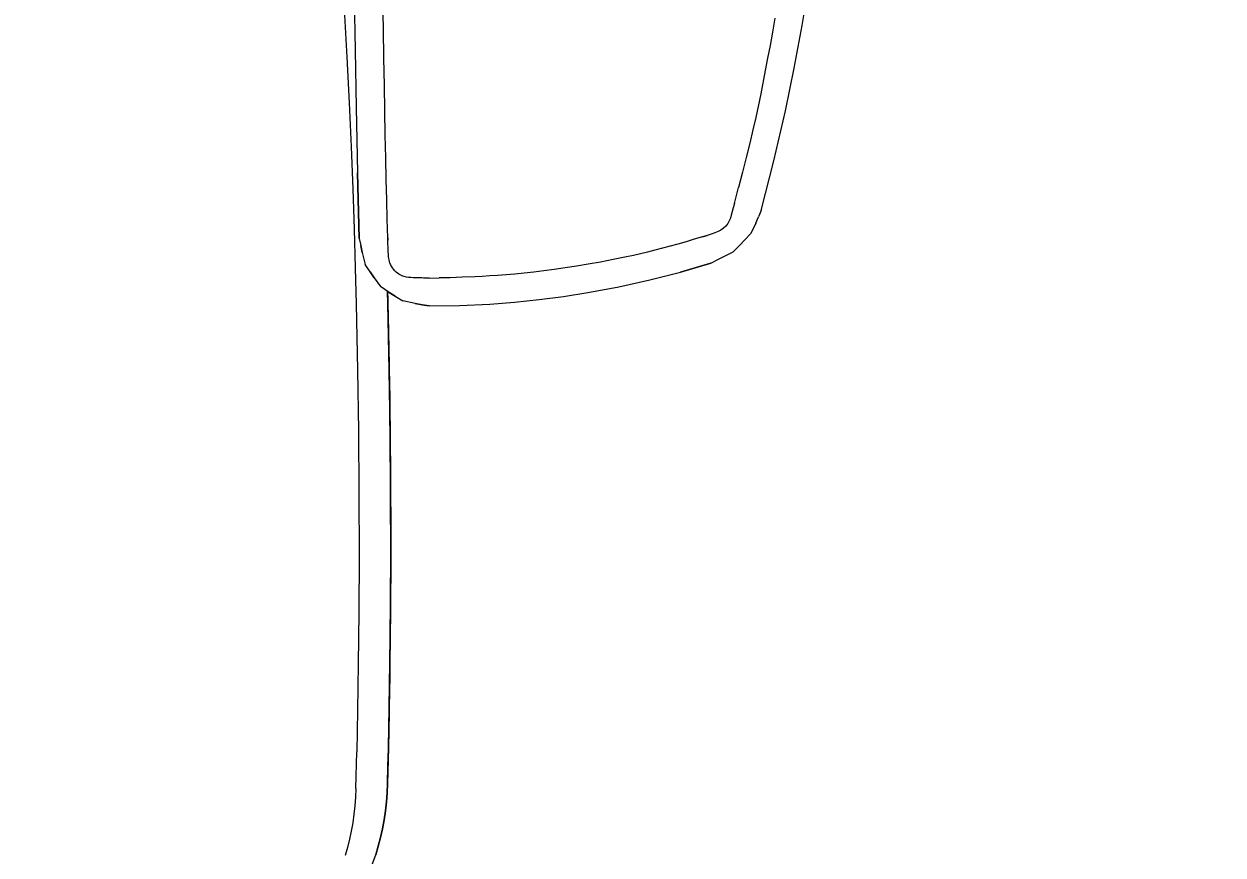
# Model space of a CAD drawing. Header units: inches. Extents: x 14 to 610, y 9 to 600.
# Drawn here: x 399.92 to 407.88, y 162.3 to 167.82 of the extents above; entities that cross this region are included whole.
import ezdxf
from ezdxf.enums import TextEntityAlignment as Align

# ---------------------------------------------------------------- set-up
doc = ezdxf.new("R2010")
doc.units = ezdxf.units.IN
doc.header["$MEASUREMENT"] = 0
doc.layers.add('A-FURN', color=7, linetype='Continuous')
doc.styles.get("Standard").update_dxf_attribs({"font": 'arial.ttf'})
doc.dimstyles.new("Jon's Style", dxfattribs={"dimscale": 0, "dimtxt": 4, "dimasz": 6, "dimexe": 1, "dimexo": 2, "dimgap": 2, "dimtad": 0, "dimtih": 1, "dimtoh": 1, "dimdec": 4, "dimzin": 3, "dimdsep": 46, "dimlunit": 4, "dimtxsty": 'Standard', "dimcen": 0.09, "dimadec": 0, "dimazin": 0, "dimtfac": 1, "dimtdec": 4, "dimtofl": 0, "dimtmove": 0, "dimatfit": 3, "dimfxl": 1, "dimtolj": 1, "dimtzin": 0, "dimarcsym": 0})

# ---------------------------------------------------------------- blocks, each defined once
blk = doc.blocks.new('*D57')
at = {"layer": 'A-FURN', "color": 0, "lineweight": -2, "transparency": 16777216}
for p, q in [((379.8242, 202.4395), (454.2205, 202.4395)), ((453.2205, 196.4395), (453.2205, 188.0508)), ((453.2205, 166.0859), (453.2205, 174.4746)), ((379.8242, 160.0859), (454.2205, 160.0859))]:
    blk.add_line(p, q, dxfattribs=at)
at = {"layer": 'A-FURN', "color": 0, "transparency": 16777216}
for points in [[(452.2205, 196.4395), (454.2205, 196.4395), (453.2205, 202.4395)], [(452.2205, 166.0859), (454.2205, 166.0859), (453.2205, 160.0859)]]:
    blk.add_solid(points, dxfattribs=at)
at = {"layer": 'Defpoints', "color": 0, "transparency": 16777216}
for p in [(377.8242, 202.4395), (453.2205, 202.4395), (377.8242, 160.0859)]:
    blk.add_point(p, dxfattribs=at)
at = {"layer": 'A-FURN', "color": 0, "transparency": 16777216, "insert": (453.2205, 181.2627), "char_height": 4, "attachment_point": 5}
blk.add_mtext('\\A1;3\'-6{\\H1x;\\S3/8;}"', dxfattribs=at)
blk = doc.blocks.new('P_5CS702BK')
at = {"layer": 'A-FURN', "color": 0, "linetype": 'Continuous', "lineweight": 0}
for p, q in [((12.1776, 7.8516), (12.221, 8.1366)), ((12.1776, 7.8516), (12.221, 8.1366)), ((9.201, 8.039), (9.2119, 7.6581)), ((9.201, 8.039), (9.2119, 7.6581)), ((9.3983, 7.7989), (9.3928, 8.0018)), ((9.3983, 7.7989), (9.3928, 8.0018)), ((9.1376, 7.9297), (9.158, 7.6114)), ((9.1376, 7.9297), (9.158, 7.6114)), ((11.9969, 7.8994), (11.9815, 7.8062)), ((11.9969, 7.8994), (11.9815, 7.8062)), ((11.9815, 7.8062), (11.9662, 7.7171)), ((11.9815, 7.8062), (11.9662, 7.7171)), ((12.1284, 7.5676), (12.1776, 7.8516)), ((12.1284, 7.5676), (12.1776, 7.8516)), ((9.4037, 7.6062), (9.3983, 7.7989)), ((9.4037, 7.6062), (9.3983, 7.7989)), ((9.2119, 7.6581), (9.2232, 7.2772)), ((9.2119, 7.6581), (9.2232, 7.2772)), ((11.9662, 7.7171), (11.9513, 7.6325)), ((11.9662, 7.7171), (11.9513, 7.6325)), ((9.158, 7.6114), (9.176, 7.3067)), ((9.158, 7.6114), (9.176, 7.3067)), ((9.4087, 7.4258), (9.4037, 7.6062)), ((9.4087, 7.4258), (9.4037, 7.6062)), ((11.9513, 7.6325), (11.9367, 7.5514)), ((11.9513, 7.6325), (11.9367, 7.5514)), ((12.0733, 7.2847), (12.1284, 7.5676)), ((12.0733, 7.2847), (12.1284, 7.5676)), ((11.9367, 7.5514), (11.908, 7.3947)), ((11.9367, 7.5514), (11.908, 7.3947)), ((9.4135, 7.2564), (9.4087, 7.4258)), ((9.4135, 7.2564), (9.4087, 7.4258)), ((11.908, 7.3947), (11.877, 7.2372)), ((11.908, 7.3947), (11.877, 7.2372)), ((9.176, 7.3067), (9.1918, 7.0149)), ((9.176, 7.3067), (9.1918, 7.0149)), ((9.2232, 7.2772), (9.2367, 6.8419)), ((9.2232, 7.2772), (9.2367, 6.8419)), ((9.4183, 7.096), (9.4135, 7.2564)), ((9.4183, 7.096), (9.4135, 7.2564)), ((12.0006, 6.9514), (12.0733, 7.2847)), ((12.0006, 6.9514), (12.0733, 7.2847)), ((11.877, 7.2372), (11.859, 7.1549)), ((11.877, 7.2372), (11.859, 7.1549)), ((9.4232, 6.9442), (9.4183, 7.096)), ((9.4232, 6.9442), (9.4183, 7.096)), ((11.859, 7.1549), (11.8388, 7.0672)), ((11.859, 7.1549), (11.8388, 7.0672)), ((9.1918, 7.0149), (9.2056, 6.7353)), ((9.1918, 7.0149), (9.2056, 6.7353)), ((11.8388, 7.0672), (11.8162, 6.9726)), ((11.8388, 7.0672), (11.8162, 6.9726)), ((9.4281, 6.8008), (9.4232, 6.9442)), ((9.4281, 6.8008), (9.4232, 6.9442)), ((11.8162, 6.9726), (11.7921, 6.873)), ((11.8162, 6.9726), (11.7921, 6.873)), ((11.9198, 6.6201), (12.0006, 6.9514)), ((11.9198, 6.6201), (12.0006, 6.9514)), ((11.7921, 6.873), (11.7672, 6.7709)), ((11.7921, 6.873), (11.7672, 6.7709)), ((9.2367, 6.8419), (9.253, 6.4067)), ((9.253, 6.4067), (9.2367, 6.8419)), ((9.4329, 6.665), (9.4281, 6.8008)), ((9.4329, 6.665), (9.4281, 6.8008)), ((11.7411, 6.6658), (11.7672, 6.7709)), ((11.7411, 6.6658), (11.7672, 6.7709)), ((9.2056, 6.7353), (9.2177, 6.4677)), ((9.2056, 6.7353), (9.2177, 6.4677)), ((9.4376, 6.5359), (9.4329, 6.665)), ((9.4376, 6.5359), (9.4329, 6.665)), ((11.7273, 6.6113), (11.7212, 6.588)), ((11.7273, 6.6113), (11.7212, 6.588)), ((11.7338, 6.637), (11.7273, 6.6113)), ((11.7338, 6.637), (11.7273, 6.6113)), ((11.7411, 6.6658), (11.7338, 6.637)), ((11.7411, 6.6658), (11.7338, 6.637)), ((11.9198, 6.6201), (11.9011, 6.578)), ((11.9198, 6.6201), (11.9011, 6.578)), ((9.442, 6.4138), (9.4376, 6.5359)), ((9.442, 6.4138), (9.4376, 6.5359)), ((11.6983, 6.5316), (11.6858, 6.5151)), ((11.6983, 6.5316), (11.6858, 6.5151)), ((11.7079, 6.5488), (11.6983, 6.5316)), ((11.7079, 6.5488), (11.6983, 6.5316)), ((11.715, 6.5673), (11.7079, 6.5488)), ((11.715, 6.5673), (11.7079, 6.5488)), ((11.7212, 6.588), (11.715, 6.5673)), ((11.7212, 6.588), (11.715, 6.5673)), ((11.8836, 6.5363), (11.8517, 6.4671)), ((11.8836, 6.5363), (11.9011, 6.578)), ((9.2177, 6.4677), (9.2282, 6.2125)), ((9.2177, 6.4677), (9.2282, 6.2125)), ((11.5622, 6.4518), (11.5324, 6.4421)), ((11.5324, 6.4421), (11.5622, 6.4518)), ((11.5896, 6.4607), (11.5622, 6.4518)), ((11.5896, 6.4607), (11.5622, 6.4518)), ((11.6136, 6.4689), (11.5896, 6.4607)), ((11.6136, 6.4689), (11.5896, 6.4607)), ((11.6347, 6.4772), (11.6136, 6.4689)), ((11.6347, 6.4772), (11.6136, 6.4689)), ((11.6534, 6.4871), (11.6347, 6.4772)), ((11.6534, 6.4871), (11.6347, 6.4772)), ((11.6705, 6.4998), (11.6534, 6.4871)), ((11.6705, 6.4998), (11.6534, 6.4871)), ((11.6858, 6.5151), (11.6705, 6.4998)), ((11.6858, 6.5151), (11.6705, 6.4998)), ((11.8102, 6.4222), (11.8517, 6.4671)), ((9.253, 6.4067), (9.2634, 6.3602)), ((9.253, 6.4067), (9.2634, 6.3602)), ((9.442, 6.4138), (9.4425, 6.3984)), ((9.4425, 6.3984), (9.442, 6.4138)), ((9.4431, 6.3835), (9.4425, 6.3984)), ((9.4431, 6.3835), (9.4425, 6.3984)), ((9.4437, 6.3694), (9.4431, 6.3835)), ((9.4437, 6.3694), (9.4431, 6.3835)), ((9.4444, 6.3558), (9.4437, 6.3694)), ((9.4444, 6.3558), (9.4437, 6.3694)), ((11.3171, 6.3767), (11.2663, 6.3625)), ((11.3171, 6.3767), (11.2663, 6.3625)), ((11.3691, 6.3918), (11.3171, 6.3767)), ((11.3691, 6.3918), (11.3171, 6.3767)), ((11.4223, 6.4077), (11.3691, 6.3918)), ((11.4223, 6.4077), (11.3691, 6.3918)), ((11.4768, 6.4245), (11.4223, 6.4077)), ((11.4768, 6.4245), (11.4223, 6.4077)), ((11.5324, 6.4421), (11.4768, 6.4245)), ((11.5324, 6.4421), (11.4768, 6.4245)), ((11.7792, 6.3892), (11.7369, 6.3451)), ((11.7792, 6.3892), (11.8102, 6.4222)), ((11.7792, 6.3892), (11.8102, 6.4222)), ((9.2634, 6.3602), (9.2725, 6.3142)), ((9.2725, 6.3142), (9.2634, 6.3602)), ((9.2725, 6.3142), (9.2943, 6.2344)), ((9.4451, 6.3427), (9.4444, 6.3558)), ((9.4451, 6.3427), (9.4444, 6.3558)), ((9.4458, 6.3302), (9.4451, 6.3427)), ((9.4458, 6.3302), (9.4451, 6.3427)), ((9.4465, 6.3182), (9.4458, 6.3302)), ((9.4465, 6.3182), (9.4458, 6.3302)), ((9.4471, 6.3069), (9.4465, 6.3182)), ((9.4471, 6.3069), (9.4465, 6.3182)), ((9.4479, 6.2962), (9.4471, 6.3069)), ((9.4479, 6.2962), (9.4471, 6.3069)), ((9.4488, 6.2861), (9.4479, 6.2962)), ((9.4488, 6.2861), (9.4479, 6.2962)), ((10.9839, 6.2936), (10.9402, 6.2843)), ((10.9839, 6.2936), (10.9402, 6.2843)), ((11.0285, 6.3034), (10.9839, 6.2936)), ((11.0285, 6.3034), (10.9839, 6.2936)), ((11.0741, 6.3138), (11.0285, 6.3034)), ((11.0741, 6.3138), (11.0285, 6.3034)), ((11.1206, 6.3248), (11.0741, 6.3138)), ((11.1206, 6.3248), (11.0741, 6.3138)), ((11.1681, 6.3366), (11.1206, 6.3248)), ((11.1681, 6.3366), (11.1206, 6.3248)), ((11.2166, 6.3492), (11.1681, 6.3366)), ((11.2166, 6.3492), (11.1681, 6.3366)), ((11.2663, 6.3625), (11.2166, 6.3492)), ((11.2663, 6.3625), (11.2166, 6.3492)), ((11.5884, 6.2677), (11.6393, 6.2942)), ((11.5884, 6.2677), (11.6393, 6.2942)), ((11.6393, 6.2942), (11.6699, 6.309)), ((11.6393, 6.2942), (11.6699, 6.309)), ((11.6699, 6.309), (11.7369, 6.3451)), ((9.2282, 6.2125), (9.2371, 5.971)), ((9.2282, 6.2125), (9.2371, 5.971)), ((9.3274, 6.1852), (9.2943, 6.2344)), ((9.4501, 6.2763), (9.4488, 6.2861)), ((9.4501, 6.2763), (9.4488, 6.2861)), ((9.4519, 6.2666), (9.4501, 6.2763)), ((9.4519, 6.2666), (9.4501, 6.2763)), ((9.4544, 6.2569), (9.4519, 6.2666)), ((9.4544, 6.2569), (9.4519, 6.2666)), ((9.4577, 6.2468), (9.4544, 6.2569)), ((9.4577, 6.2468), (9.4544, 6.2569)), ((9.4622, 6.2362), (9.4577, 6.2468)), ((9.4622, 6.2362), (9.4577, 6.2468)), ((9.4679, 6.2254), (9.4622, 6.2362)), ((9.4679, 6.2254), (9.4622, 6.2362)), ((9.4747, 6.2146), (9.4679, 6.2254)), ((9.4747, 6.2146), (9.4679, 6.2254)), ((9.4825, 6.2041), (9.4747, 6.2146)), ((9.4825, 6.2041), (9.4747, 6.2146)), ((10.5489, 6.2139), (10.4798, 6.204)), ((10.5489, 6.2139), (10.4798, 6.204)), ((10.621, 6.2252), (10.5489, 6.2139)), ((10.621, 6.2252), (10.5489, 6.2139)), ((10.6961, 6.2378), (10.621, 6.2252)), ((10.6961, 6.2378), (10.621, 6.2252)), ((10.7743, 6.2518), (10.6961, 6.2378)), ((10.7743, 6.2518), (10.6961, 6.2378)), ((10.8555, 6.2672), (10.7743, 6.2518)), ((10.8555, 6.2672), (10.7743, 6.2518)), ((10.9402, 6.2843), (10.8555, 6.2672)), ((10.9402, 6.2843), (10.8555, 6.2672)), ((11.3867, 6.2061), (11.5884, 6.2677)), ((11.5884, 6.2677), (11.3867, 6.2061)), ((9.3274, 6.1852), (9.3541, 6.1467)), ((9.3541, 6.1467), (9.3274, 6.1852)), ((9.3541, 6.1467), (9.3972, 6.0902)), ((9.4912, 6.1946), (9.4825, 6.2041)), ((9.4912, 6.1946), (9.4825, 6.2041)), ((9.5001, 6.1861), (9.4912, 6.1946)), ((9.5001, 6.1861), (9.4912, 6.1946)), ((9.5092, 6.1789), (9.5001, 6.1861)), ((9.5092, 6.1789), (9.5001, 6.1861)), ((9.5181, 6.1728), (9.5092, 6.1789)), ((9.5181, 6.1728), (9.5092, 6.1789)), ((9.527, 6.1677), (9.5181, 6.1728)), ((9.527, 6.1677), (9.5181, 6.1728)), ((9.5357, 6.1634), (9.527, 6.1677)), ((9.5357, 6.1634), (9.527, 6.1677)), ((9.5443, 6.1598), (9.5357, 6.1634)), ((9.5443, 6.1598), (9.5357, 6.1634)), ((9.5525, 6.1569), (9.5443, 6.1598)), ((9.5525, 6.1569), (9.5443, 6.1598)), ((9.568, 6.1531), (9.5525, 6.1569)), ((9.568, 6.1531), (9.5525, 6.1569)), ((9.5824, 6.1512), (9.568, 6.1531)), ((9.5824, 6.1512), (9.568, 6.1531)), ((9.5969, 6.1502), (9.5824, 6.1512)), ((9.5969, 6.1502), (9.5824, 6.1512)), ((9.6126, 6.1496), (9.5969, 6.1502)), ((9.6126, 6.1496), (9.5969, 6.1502)), ((9.6211, 6.1493), (9.6126, 6.1496)), ((9.6211, 6.1493), (9.6126, 6.1496)), ((9.6303, 6.1491), (9.6211, 6.1493)), ((9.6303, 6.1491), (9.6211, 6.1493)), ((9.6399, 6.1489), (9.6303, 6.1491)), ((9.6399, 6.1489), (9.6303, 6.1491)), ((9.65, 6.1487), (9.6399, 6.1489)), ((9.65, 6.1487), (9.6399, 6.1489)), ((9.6605, 6.1486), (9.65, 6.1487)), ((9.6605, 6.1486), (9.65, 6.1487)), ((9.6714, 6.1486), (9.6605, 6.1486)), ((9.6714, 6.1486), (9.6605, 6.1486)), ((9.6827, 6.1486), (9.6714, 6.1486)), ((9.6827, 6.1486), (9.6714, 6.1486)), ((9.6944, 6.1486), (9.6827, 6.1486)), ((9.6944, 6.1486), (9.6827, 6.1486)), ((9.7066, 6.1487), (9.6944, 6.1486)), ((9.7066, 6.1487), (9.6944, 6.1486)), ((9.7193, 6.1488), (9.7066, 6.1487)), ((9.7193, 6.1488), (9.7066, 6.1487)), ((9.7193, 6.1488), (9.7868, 6.1502)), ((9.7193, 6.1488), (9.7868, 6.1502)), ((9.859, 6.1525), (9.7868, 6.1502)), ((9.859, 6.1525), (9.7868, 6.1502)), ((9.9377, 6.1559), (9.859, 6.1525)), ((9.9377, 6.1559), (9.859, 6.1525)), ((10.0246, 6.1604), (9.9377, 6.1559)), ((10.0246, 6.1604), (9.9377, 6.1559)), ((10.0716, 6.1632), (10.0246, 6.1604)), ((10.0716, 6.1632), (10.0246, 6.1604)), ((10.1213, 6.1666), (10.0716, 6.1632)), ((10.1213, 6.1666), (10.0716, 6.1632)), ((10.1739, 6.1706), (10.1213, 6.1666)), ((10.1739, 6.1706), (10.1213, 6.1666)), ((10.2295, 6.1754), (10.1739, 6.1706)), ((10.2295, 6.1754), (10.1739, 6.1706)), ((10.2882, 6.1811), (10.2295, 6.1754)), ((10.2882, 6.1811), (10.2295, 6.1754)), ((10.3496, 6.1877), (10.2882, 6.1811)), ((10.3496, 6.1877), (10.2882, 6.1811)), ((10.4134, 6.1953), (10.3496, 6.1877)), ((10.4134, 6.1953), (10.3496, 6.1877)), ((10.4798, 6.204), (10.4134, 6.1953)), ((10.4798, 6.204), (10.4134, 6.1953)), ((10.9797, 6.1038), (11.1837, 6.1515)), ((10.9797, 6.1038), (11.1837, 6.1515)), ((11.1837, 6.1515), (11.3867, 6.2061)), ((11.1837, 6.1515), (11.3867, 6.2061)), ((9.4559, 6.0502), (9.3972, 6.0902)), ((9.4439, 6.0584), (9.4469, 5.9759)), ((9.4469, 5.9759), (9.4439, 6.0584)), ((9.444, 6.0584), (9.4461, 6.0003)), ((9.4461, 6.0003), (9.444, 6.0584)), ((10.613, 6.036), (10.7745, 6.063)), ((10.613, 6.036), (10.7745, 6.063)), ((10.7745, 6.063), (10.9797, 6.1038)), ((10.7745, 6.063), (10.9797, 6.1038)), ((9.2371, 5.971), (9.251, 5.5311)), ((9.2371, 5.971), (9.251, 5.5311)), ((9.4469, 5.9759), (9.4461, 6.0003)), ((9.4469, 5.9759), (9.4498, 5.8922)), ((9.4469, 5.9759), (9.4609, 5.5336)), ((9.4609, 5.5336), (9.4469, 5.9759)), ((9.4559, 6.0502), (9.4958, 6.0256)), ((9.4958, 6.0256), (9.4559, 6.0502)), ((9.4958, 6.0256), (9.5467, 5.9952)), ((9.6276, 5.9777), (9.5467, 5.9952)), ((9.6276, 5.9777), (9.674, 5.971)), ((9.674, 5.971), (9.6276, 5.9777)), ((9.674, 5.971), (9.7209, 5.9632)), ((9.7209, 5.9632), (9.674, 5.971)), ((9.9232, 5.9685), (10.1245, 5.9803)), ((9.9232, 5.9685), (10.1245, 5.9803)), ((10.1245, 5.9803), (10.288, 5.9946)), ((10.1245, 5.9803), (10.288, 5.9946)), ((10.288, 5.9946), (10.4509, 6.0132)), ((10.288, 5.9946), (10.4509, 6.0132)), ((10.4509, 6.0132), (10.613, 6.036)), ((10.4509, 6.0132), (10.613, 6.036)), ((9.4498, 5.8922), (9.4534, 5.7842)), ((9.4534, 5.7842), (9.4498, 5.8922)), ((9.7209, 5.9632), (9.9232, 5.9685)), ((9.7209, 5.9632), (9.9232, 5.9685)), ((9.4534, 5.7842), (9.4567, 5.6764)), ((9.4567, 5.6764), (9.4534, 5.7842)), ((9.4567, 5.6764), (9.4599, 5.5694)), ((9.4599, 5.5694), (9.4567, 5.6764)), ((9.251, 5.5311), (9.261, 5.1287)), ((9.251, 5.5311), (9.261, 5.1287)), ((9.4609, 5.5336), (9.4599, 5.5694)), ((9.4609, 5.5336), (9.463, 5.4586)), ((9.4609, 5.5336), (9.4709, 5.1298)), ((9.4709, 5.1298), (9.4609, 5.5336)), ((9.463, 5.4586), (9.4661, 5.3362)), ((9.4661, 5.3362), (9.463, 5.4586)), ((9.4661, 5.3362), (9.4694, 5.198)), ((9.4694, 5.198), (9.4661, 5.3362)), ((9.4709, 5.1298), (9.4694, 5.198)), ((9.261, 5.1287), (9.2686, 4.7115)), ((9.261, 5.1287), (9.2686, 4.7115)), ((9.4709, 5.1298), (9.4727, 5.0472)), ((9.4709, 5.1298), (9.4785, 4.7132)), ((9.4785, 4.7132), (9.4709, 5.1298)), ((9.4727, 5.0472), (9.4757, 4.8881)), ((9.4757, 4.8881), (9.4727, 5.0472)), ((9.4757, 4.8881), (9.4784, 4.7209)), ((9.4784, 4.7209), (9.4757, 4.8881)), ((9.2686, 4.7115), (9.2734, 4.2966)), ((9.2686, 4.7115), (9.2734, 4.2966)), ((9.4785, 4.7132), (9.4784, 4.7209)), ((9.4785, 4.7132), (9.4809, 4.5441)), ((9.4785, 4.7132), (9.4834, 4.3014)), ((9.4834, 4.3014), (9.4785, 4.7132)), ((9.4809, 4.5441), (9.4829, 4.3556)), ((9.4829, 4.3556), (9.4809, 4.5441)), ((9.4834, 4.3014), (9.4829, 4.3556)), ((9.4834, 4.3014), (9.4845, 4.1543)), ((9.4834, 4.3014), (9.4854, 3.9297)), ((9.4854, 3.9297), (9.4834, 4.3014)), ((9.2734, 4.2966), (9.2755, 3.9207)), ((9.2734, 4.2966), (9.2755, 3.9207)), ((9.4845, 4.1543), (9.485, 4.0489)), ((9.485, 4.0489), (9.4845, 4.1543)), ((9.4854, 3.9297), (9.4845, 4.1543)), ((9.485, 4.0489), (9.4854, 3.9412)), ((9.4854, 3.9412), (9.485, 4.0489)), ((9.2755, 3.9207), (9.2755, 3.5797)), ((9.2755, 3.9207), (9.2755, 3.5797)), ((9.4854, 3.9412), (9.4854, 3.9344)), ((9.4854, 3.9344), (9.4854, 3.9412)), ((9.4854, 3.9297), (9.4854, 3.5943)), ((9.4854, 3.5943), (9.4854, 3.9297)), ((9.4854, 3.9239), (9.4856, 3.8322)), ((9.4856, 3.8322), (9.4854, 3.9239)), ((9.4856, 3.8322), (9.4856, 3.7241)), ((9.4856, 3.7241), (9.4856, 3.8322)), ((9.4856, 3.7241), (9.4855, 3.6184)), ((9.4855, 3.6184), (9.4856, 3.7241)), ((9.4854, 3.5943), (9.4839, 3.292)), ((9.4839, 3.292), (9.4854, 3.5943)), ((9.4854, 3.5842), (9.4852, 3.5149)), ((9.4852, 3.5149), (9.4854, 3.5842)), ((9.4855, 3.6184), (9.4854, 3.6008)), ((9.4854, 3.6008), (9.4855, 3.6184)), ((9.2755, 3.5797), (9.274, 3.2705)), ((9.2755, 3.5797), (9.274, 3.2705)), ((9.4852, 3.5149), (9.4845, 3.3868)), ((9.4852, 3.5149), (9.4845, 3.3868)), ((9.4845, 3.3868), (9.484, 3.3063)), ((9.484, 3.3063), (9.4845, 3.3868)), ((9.274, 3.2705), (9.2715, 2.9953)), ((9.274, 3.2705), (9.2715, 2.9953)), ((9.4839, 3.292), (9.4813, 3.0238)), ((9.4813, 3.0238), (9.4839, 3.292)), ((9.4838, 3.2819), (9.4837, 3.2617)), ((9.4837, 3.2617), (9.4838, 3.2819)), ((9.4837, 3.2694), (9.4837, 3.2617)), ((9.4837, 3.2617), (9.4826, 3.1394)), ((9.4826, 3.1394), (9.4837, 3.2617)), ((9.4826, 3.1394), (9.4814, 3.0266)), ((9.4814, 3.0266), (9.4826, 3.1394)), ((9.4828, 3.1816), (9.4826, 3.1394)), ((9.2683, 2.7519), (9.2715, 2.9953)), ((9.2683, 2.7519), (9.2715, 2.9953)), ((9.4813, 3.0238), (9.4781, 2.7875)), ((9.4781, 2.7875), (9.4813, 3.0238)), ((9.4813, 3.0238), (9.4798, 2.9025)), ((9.4813, 3.0198), (9.4798, 2.9025)), ((9.4798, 2.9025), (9.4813, 3.0198)), ((9.4813, 3.022), (9.4813, 3.0198)), ((9.4813, 3.0198), (9.4813, 3.022)), ((9.4813, 3.0212), (9.4813, 3.0198)), ((9.4781, 2.7875), (9.4798, 2.9025)), ((9.4781, 2.7875), (9.4798, 2.9025)), ((9.4781, 2.7875), (9.4762, 2.7262)), ((9.4762, 2.7262), (9.4781, 2.7875)), ((9.2683, 2.7519), (9.2665, 2.6946)), ((9.2683, 2.7519), (9.2665, 2.6946)), ((9.4762, 2.7262), (9.4721, 2.6654)), ((9.4721, 2.6654), (9.4762, 2.7262)), ((9.2629, 2.6375), (9.2575, 2.5807)), ((9.2629, 2.6375), (9.2575, 2.5807)), ((9.2665, 2.6946), (9.2629, 2.6375)), ((9.2665, 2.6946), (9.2629, 2.6375)), ((9.4721, 2.6654), (9.4661, 2.6052)), ((9.4661, 2.6052), (9.4721, 2.6654)), ((9.2575, 2.5807), (9.2502, 2.5245)), ((9.2575, 2.5807), (9.2502, 2.5245)), ((9.4661, 2.6052), (9.4579, 2.5455)), ((9.4579, 2.5455), (9.4661, 2.6052)), ((9.2411, 2.4689), (9.2302, 2.4141)), ((9.2411, 2.4689), (9.2302, 2.4141)), ((9.2502, 2.5245), (9.2411, 2.4689)), ((9.2502, 2.5245), (9.2411, 2.4689)), ((9.4477, 2.4864), (9.4355, 2.4281)), ((9.4355, 2.4281), (9.4477, 2.4864)), ((9.4579, 2.5455), (9.4477, 2.4864)), ((9.4477, 2.4864), (9.4579, 2.5455)), ((9.2302, 2.4141), (9.2174, 2.36)), ((9.2302, 2.4141), (9.2174, 2.36)), ((9.4355, 2.4281), (9.4212, 2.3705)), ((9.4212, 2.3705), (9.4355, 2.4281)), ((9.2174, 2.36), (9.2029, 2.3069)), ((9.2174, 2.36), (9.2029, 2.3069)), ((9.357, 2.1774), (9.4048, 2.3138)), ((9.4212, 2.3705), (9.4048, 2.3138)), ((9.4048, 2.3138), (9.4212, 2.3705))]:
    blk.add_line(p, q, dxfattribs=at)
at = {"layer": 'A-FURN'}
blk.add_attdef('CAPTG', text='', height=7, dxfattribs=at).set_placement((-1, -3.8193), align=Align.CENTER)
at = {"layer": 'A-FURN', "flags": 1}
for tag in ['CAPPN', 'CAPPD', 'CAPMG', 'CAPMC', 'CAPGC', 'CAPALIAS1', 'CAPALIAS2', 'CAPALIAS3', 'CAPBLDG', 'CAPFLOOR', 'CAPDEPT', 'CAPPERSON', 'CAPPL', 'CAPQT', 'CAPDH']:
    blk.add_attdef(tag, (0, 0), '', height=0.001, dxfattribs=at)

msp = doc.modelspace()

# ---------------------------------------------------------------- block references
at = {"layer": 'A-FURN', "rotation": 359.3991788311436}
msp.add_blockref('P_5CS702BK', (392.82416, 160.08587), dxfattribs=at)

# ---------------------------------------------------------------- dimensions: what is measured, and where the dimension line sits
at = {"layer": 'A-FURN'}
dim = msp.add_linear_dim(base=(453.22054, 202.43951), p1=(377.82416, 160.08587), p2=(377.82416, 202.43951), angle=90, dimstyle="Jon's Style", override={"dimscale": 1}, dxfattribs=at)
dim.commit()
dim.dimension.update_dxf_attribs({"geometry": '*D57', "text_midpoint": (453.22054, 181.26269), "dimtype": 160})

doc.saveas('drawing.dxf')
